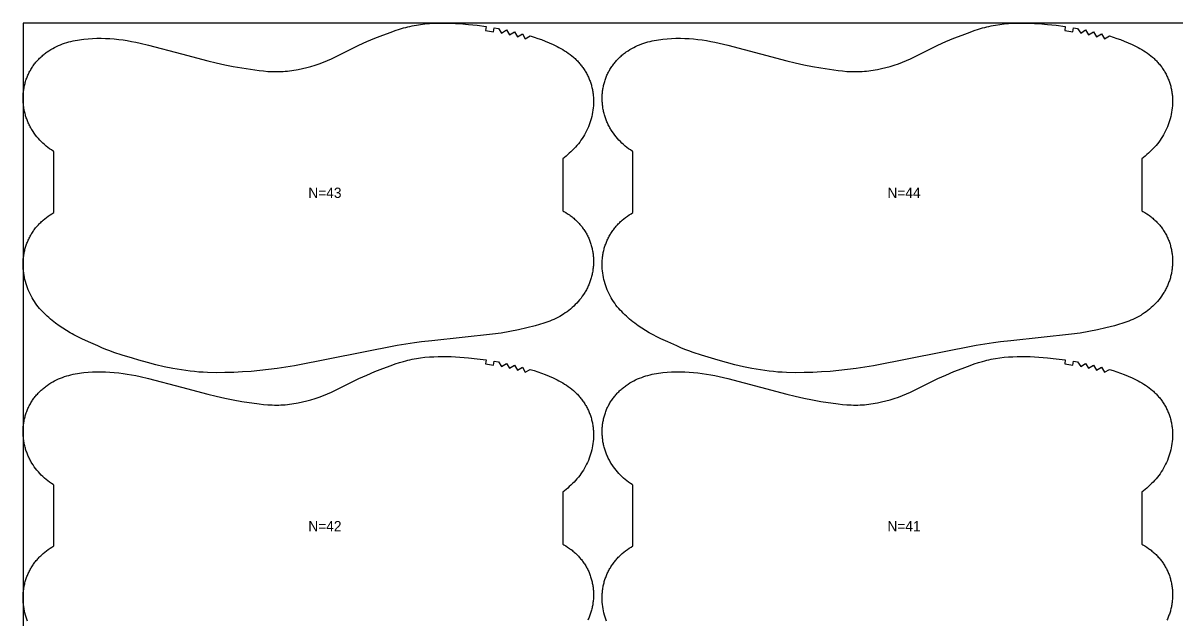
# Model space of a CAD drawing. Header units: inches. Extents: x -5 to 1965, y -82 to 1072.
# Drawn here: x -5 to 557, y 781 to 1072 of the extents above; entities that cross this region are included whole.
import ezdxf

# ---------------------------------------------------------------- set-up
doc = ezdxf.new("R2010")
doc.units = ezdxf.units.IN

msp = doc.modelspace()

# ---------------------------------------------------------------- linework, layer by layer
at = {"layer": '1'}
for points in [[(-4.9122, -82.454), (1964.873, -82.454), (1964.873, 1072.0358), (-4.9122, 1072.0358), (-4.9122, -82.454)], [(101.651, 1050.1488), (110.0611, 1048.9066), (112.176, 1048.6827), (114.2953, 1048.5102), (116.4177, 1048.4006), (117.4796, 1048.3731), (118.5418, 1048.3658), (119.604, 1048.3798), (120.6659, 1048.415), (121.7271, 1048.4712), (122.7872, 1048.5479), (123.8457, 1048.6449), (124.9023, 1048.7617), (125.9565, 1048.898), (127.008, 1049.0535), (128.0563, 1049.2278), (129.1014, 1049.4204), (131.1811, 1049.8582), (133.2461, 1050.3627), (135.2953, 1050.9296), (137.3275, 1051.5554), (139.3405, 1052.24), (141.3316, 1052.984), (143.2986, 1053.7881), (145.2402, 1054.6505), (147.1613, 1055.5593), (150.1271, 1057.0358), (158.5799, 1061.2437), (162.4522, 1062.9982), (166.3715, 1064.6461), (170.3269, 1066.2027), (174.3165, 1067.6727), (176.3247, 1068.3731), (178.3447, 1069.0372), (180.3794, 1069.6498), (181.4033, 1069.9321), (182.432, 1070.1958), (183.4659, 1070.4394), (184.5045, 1070.6632), (185.5473, 1070.8676), (186.594, 1071.0532), (188.6966, 1071.3701), (190.8084, 1071.6184), (192.9261, 1071.8028), (195.0477, 1071.9294), (197.172, 1072.0049), (199.2977, 1072.0358), (201.4235, 1072.0275), (203.5487, 1071.9808), (205.6726, 1071.8955), (207.7944, 1071.7713), (212.0302, 1071.4119), (216.2552, 1070.9347), (220.6071, 1070.3512), (220.3209, 1068.3718), (224.234, 1067.7663), (224.56, 1069.7395), (226.5314, 1069.4029), (228.1272, 1067.0782), (230.4616, 1068.6588), (231.9922, 1066.2928), (234.3692, 1067.8053), (235.8264, 1065.394), (238.2488, 1066.833), (239.6328, 1064.3784), (242.0978, 1065.7439), (243.919, 1065.1824), (245.7294, 1064.5881), (247.5265, 1063.9564), (249.3078, 1063.2824), (251.2735, 1062.4751), (253.212, 1061.6044), (254.1695, 1061.1437), (255.1186, 1060.6652), (256.0587, 1060.1684), (256.989, 1059.6526), (257.909, 1059.117), (258.8166, 1058.5605), (259.7098, 1057.9819), (260.5866, 1057.3798), (261.4448, 1056.753), (262.2823, 1056.1002), (263.097, 1055.4202), (263.4951, 1055.0695), (263.8868, 1054.7116), (264.2718, 1054.3462), (264.6498, 1053.9736), (265.0209, 1053.5938), (265.3849, 1053.207), (265.7417, 1052.8134), (266.091, 1052.4131), (266.4329, 1052.0063), (266.7671, 1051.5931), (267.0936, 1051.1736), (267.4123, 1050.7481), (267.7229, 1050.3166), (268.0254, 1049.8794), (268.3197, 1049.4366), (268.6056, 1048.9883), (268.883, 1048.5346), (269.1518, 1048.0759), (269.4119, 1047.6121), (269.6631, 1047.1435), (269.9054, 1046.6702), (270.1387, 1046.1925), (270.363, 1045.7105), (270.578, 1045.2243), (270.7839, 1044.7342), (270.9804, 1044.2404), (271.1676, 1043.7429), (271.3452, 1043.2421), (271.5133, 1042.738), (271.6718, 1042.2309), (271.8205, 1041.7209), (271.9594, 1041.2082), (272.0884, 1040.693), (272.2075, 1040.1754), (272.3165, 1039.6557), (272.4155, 1039.134), (272.5047, 1038.6105), (272.584, 1038.0854), (272.6535, 1037.5588), (272.7133, 1037.031), (272.7636, 1036.5021), (272.8043, 1035.9723), (272.8355, 1035.4418), (272.8573, 1034.9107), (272.873, 1033.8477), (272.852, 1032.7847), (272.7949, 1031.7233), (272.7021, 1030.6646), (272.5744, 1029.6098), (272.4123, 1028.5598), (272.2163, 1027.5154), (271.987, 1026.4776), (271.7249, 1025.4473), (271.4307, 1024.4254), (271.1049, 1023.4128), (270.7479, 1022.4105), (270.3599, 1021.4197), (269.941, 1020.4419), (269.4913, 1019.4782), (269.0107, 1018.5302), (268.4993, 1017.599), (267.9573, 1016.6861), (267.3845, 1015.7927), (266.7816, 1014.9199), (266.1499, 1014.0674), (265.4916, 1013.2348), (264.8087, 1012.4213), (264.103, 1011.6264), (263.3765, 1010.8497), (262.6313, 1010.0904), (261.8692, 1009.3481), (261.0921, 1008.6223), (260.3009, 1007.9123), (259.4964, 1007.2177), (258.6792, 1006.5381), (257.873, 1005.9023), (257.873, 980.5412), (258.4514, 980.2288), (259.3696, 979.6927), (260.2691, 979.1257), (261.1484, 978.5281), (261.58, 978.2179), (262.0059, 977.9), (262.4261, 977.5746), (262.8402, 977.2417), (263.248, 976.9012), (263.6495, 976.5532), (264.0444, 976.1978), (264.4325, 975.8349), (264.8136, 975.4646), (265.1875, 975.087), (265.5542, 974.7023), (265.9134, 974.3106), (266.265, 973.912), (266.6089, 973.5067), (266.9448, 973.0948), (267.2727, 972.6766), (267.5923, 972.252), (267.9036, 971.8213), (268.2064, 971.3847), (268.5004, 970.9422), (268.7857, 970.4939), (269.0619, 970.0402), (269.329, 969.581), (269.5868, 969.1165), (269.8351, 968.647), (270.074, 968.1725), (270.3033, 967.6933), (270.5231, 967.2096), (270.7333, 966.7217), (270.9338, 966.2296), (271.1246, 965.7336), (271.3057, 965.234), (271.4771, 964.731), (271.6387, 964.2246), (271.7904, 963.7152), (271.9323, 963.203), (272.0642, 962.6882), (272.1862, 962.1709), (272.2982, 961.6514), (272.4002, 961.1299), (272.4922, 960.6066), (272.5741, 960.0816), (272.6461, 959.5553), (272.708, 959.0276), (272.7601, 958.4989), (272.8023, 957.9693), (272.8346, 957.4389), (272.8572, 956.908), (272.87, 956.3767), (272.873, 955.8452), (272.8663, 955.3137), (272.85, 954.7824), (272.8241, 954.2514), (272.7885, 953.721), (272.7434, 953.1912), (272.6888, 952.6624), (272.6248, 952.1345), (272.5512, 951.608), (272.4682, 951.0828), (272.3758, 950.5593), (272.2739, 950.0375), (272.1627, 949.5178), (272.0421, 949.0001), (271.9122, 948.4848), (271.7729, 947.972), (271.6243, 947.4619), (271.4663, 946.9546), (271.2991, 946.4504), (271.1227, 945.9495), (270.9369, 945.4519), (270.742, 944.958), (270.5378, 944.4678), (270.3245, 943.9816), (270.1021, 943.4994), (269.8708, 943.0214), (269.6309, 942.5476), (269.3823, 942.0782), (269.1254, 941.6132), (268.8602, 941.1528), (268.5869, 940.697), (268.0167, 939.7997), (267.4161, 938.9222), (266.7863, 938.0652), (266.1286, 937.2295), (265.4441, 936.4159), (264.7339, 935.625), (263.9988, 934.8573), (263.2397, 934.1134), (262.4575, 933.394), (261.653, 932.6995), (260.8272, 932.0306), (259.9808, 931.3879), (259.1149, 930.7718), (258.2304, 930.1824), (257.873, 929.9594), (257.3286, 929.6198), (256.4105, 929.0839), (255.4772, 928.5749), (254.5299, 928.0926), (253.5696, 927.6373), (252.5975, 927.2087), (251.6148, 926.8066), (250.6225, 926.4289), (249.6218, 926.073), (248.6139, 925.7364), (246.5811, 925.1112), (244.5334, 924.5329), (240.4175, 923.4644), (236.2764, 922.5081), (232.1083, 921.67), (227.9163, 920.9616), (223.705, 920.3848), (194.1101, 917.2493), (189.1479, 916.6619), (185.6672, 916.2499), (177.2742, 914.8901), (127.2317, 904.9726), (123.0344, 904.2982), (118.8248, 903.7011), (110.3816, 902.6983), (106.147, 902.3217), (101.9055, 902.0318), (97.6594, 901.8232), (93.4098, 901.6971), (89.158, 901.6619), (84.9079, 901.7501), (82.7848, 901.8517), (80.6641, 901.9947), (78.5468, 902.1801), (76.4338, 902.409), (74.3259, 902.6816), (72.2235, 902.9951), (68.0359, 903.7312), (63.8725, 904.5907), (59.7316, 905.5532), (55.6118, 906.6031), (51.5149, 907.7377), (48.3013, 908.6909), (43.3883, 910.2381), (39.3546, 911.5855), (37.3527, 912.2998), (35.3662, 913.053), (33.3974, 913.8506), (31.4426, 914.6836), (27.0228, 916.6619), (23.678, 918.1591), (21.7611, 919.0769), (19.871, 920.0454), (18.9387, 920.5538), (18.0154, 921.0788), (16.1959, 922.176), (14.4125, 923.3325), (12.6648, 924.5436), (10.9539, 925.8061), (10.0907, 926.4868), (9.2845, 927.1226), (8.4674, 927.8022), (7.6628, 928.4968), (6.8716, 929.2068), (6.0945, 929.9326), (5.3324, 930.6749), (4.5872, 931.4342), (3.8608, 932.2109), (3.1551, 933.0058), (2.4721, 933.8193), (1.8138, 934.6519), (1.1822, 935.5044), (0.5792, 936.3772), (0.0065, 937.2706), (-0.5356, 938.1835), (-1.047, 939.1147), (-1.5275, 940.0627), (-1.9773, 941.0264), (-2.3962, 942.0042), (-2.7842, 942.995), (-3.1411, 943.9973), (-3.467, 945.0099), (-3.7612, 946.0318), (-4.0232, 947.0621), (-4.2526, 948.0999), (-4.4486, 949.1443), (-4.6107, 950.1943), (-4.7384, 951.2491), (-4.8311, 952.3078), (-4.8883, 953.3692), (-4.9093, 954.4322), (-4.8936, 955.4952), (-4.8717, 956.0263), (-4.8405, 956.5568), (-4.7998, 957.0866), (-4.7496, 957.6155), (-4.6898, 958.1433), (-4.6202, 958.6699), (-4.5409, 959.195), (-4.4518, 959.7185), (-4.3528, 960.2402), (-4.2437, 960.7599), (-4.1247, 961.2775), (-3.9957, 961.7927), (-3.8568, 962.3054), (-3.708, 962.8154), (-3.5496, 963.3225), (-3.3815, 963.8266), (-3.2038, 964.3274), (-3.0167, 964.8249), (-2.8202, 965.3187), (-2.6143, 965.8088), (-2.3992, 966.295), (-2.175, 966.777), (-1.9417, 967.2547), (-1.6994, 967.728), (-1.4481, 968.1966), (-1.1881, 968.6604), (-0.9193, 969.1191), (-0.6419, 969.5728), (-0.356, 970.0211), (-0.0617, 970.4639), (0.2408, 970.9011), (0.5514, 971.3326), (0.8701, 971.7581), (1.1966, 972.1776), (1.5308, 972.5908), (1.8727, 972.9976), (2.2221, 973.3979), (2.5788, 973.7915), (2.9428, 974.1783), (3.3139, 974.5581), (3.692, 974.9307), (4.0769, 975.2961), (4.4686, 975.654), (4.8668, 976.0047), (5.6815, 976.6847), (6.519, 977.3375), (7.3771, 977.9643), (8.2539, 978.5664), (9.1471, 979.145), (10.0548, 979.7015), (10.0907, 979.7224), (10.0907, 1009.3749), (9.7333, 1009.5979), (8.8489, 1010.1873), (7.9829, 1010.8034), (7.1366, 1011.4461), (6.3107, 1012.115), (5.5062, 1012.8095), (4.724, 1013.5289), (3.9649, 1014.2728), (3.2298, 1015.0405), (2.5196, 1015.8314), (1.8352, 1016.645), (1.1774, 1017.4807), (0.5476, 1018.3377), (-0.053, 1019.2152), (-0.6232, 1020.1125), (-0.8965, 1020.5683), (-1.1617, 1021.0287), (-1.4186, 1021.4937), (-1.6671, 1021.9631), (-1.9071, 1022.4369), (-2.1384, 1022.9149), (-2.3608, 1023.3971), (-2.5741, 1023.8833), (-2.7783, 1024.3735), (-2.9732, 1024.8674), (-3.1589, 1025.365), (-3.3354, 1025.8659), (-3.5026, 1026.3701), (-3.6605, 1026.8774), (-3.8091, 1027.3875), (-3.9484, 1027.9003), (-4.0784, 1028.4156), (-4.199, 1028.9332), (-4.3102, 1029.453), (-4.4121, 1029.9748), (-4.5045, 1030.4983), (-4.5875, 1031.0235), (-4.661, 1031.55), (-4.7251, 1032.0778), (-4.7797, 1032.6067), (-4.8248, 1033.1365), (-4.8603, 1033.6669), (-4.8863, 1034.1979), (-4.9026, 1034.7292), (-4.9093, 1035.2607), (-4.9062, 1035.7922), (-4.8935, 1036.3235), (-4.8709, 1036.8544), (-4.8386, 1037.3848), (-4.7964, 1037.9144), (-4.7443, 1038.4431), (-4.6823, 1038.9708), (-4.6104, 1039.4971), (-4.5285, 1040.0221), (-4.4365, 1040.5454), (-4.3345, 1041.0669), (-4.2225, 1041.5864), (-4.1005, 1042.1037), (-3.9685, 1042.6185), (-3.8267, 1043.1307), (-3.6749, 1043.6401), (-3.5134, 1044.1464), (-3.342, 1044.6495), (-3.1609, 1045.1491), (-2.9701, 1045.6451), (-2.7696, 1046.1372), (-2.5594, 1046.6251), (-2.3396, 1047.1088), (-2.1103, 1047.588), (-1.8714, 1048.0625), (-1.6231, 1048.532), (-1.3653, 1048.9965), (-1.0982, 1049.4557), (-0.8219, 1049.9094), (-0.5367, 1050.3577), (-0.2426, 1050.8002), (0.0601, 1051.2368), (0.3714, 1051.6675), (0.691, 1052.0921), (1.0189, 1052.5103), (1.3549, 1052.9222), (1.6987, 1053.3275), (2.0503, 1053.7261), (2.4095, 1054.1178), (2.7762, 1054.5025), (3.1502, 1054.8801), (3.5313, 1055.2504), (3.9193, 1055.6133), (4.3142, 1055.9687), (4.7157, 1056.3167), (5.1236, 1056.6572), (5.5377, 1056.9901), (5.9578, 1057.3155), (6.3837, 1057.6334), (6.8153, 1057.9436), (7.6946, 1058.5412), (8.5941, 1059.1082), (9.5123, 1059.6443), (10.4476, 1060.1495), (11.3986, 1060.6235), (12.364, 1061.0669), (13.3427, 1061.4801), (14.3335, 1061.8637), (15.3352, 1062.2182), (16.3468, 1062.5441), (17.3669, 1062.842), (18.3945, 1063.1123), (19.4286, 1063.3557), (20.4683, 1063.5734), (21.5129, 1063.7668), (22.5619, 1063.9371), (23.6146, 1064.0857), (24.6702, 1064.2138), (26.7878, 1064.4142), (28.91, 1064.5473), (31.0346, 1064.6159), (33.1599, 1064.6215), (35.2842, 1064.5653), (37.4061, 1064.4492), (39.5246, 1064.2773), (41.6389, 1064.0544), (43.7481, 1063.785), (45.8514, 1063.4729), (47.9477, 1063.1181), (50.0358, 1062.7198), (52.1146, 1062.2771), (56.2447, 1061.2722), (72.2404, 1057.0358), (85.0138, 1053.6528), (89.1483, 1052.6622), (93.2998, 1051.7454), (97.4681, 1050.9085), (101.651, 1050.1488)], [(383.651, 1050.1488), (392.0611, 1048.9066), (394.176, 1048.6827), (396.2953, 1048.5102), (398.4177, 1048.4006), (399.4796, 1048.3731), (400.5418, 1048.3658), (401.604, 1048.3798), (402.6659, 1048.415), (403.7271, 1048.4712), (404.7872, 1048.5479), (405.8457, 1048.6449), (406.9023, 1048.7617), (407.9565, 1048.898), (409.008, 1049.0535), (410.0563, 1049.2278), (411.1014, 1049.4204), (413.1811, 1049.8582), (415.2461, 1050.3627), (417.2953, 1050.9296), (419.3275, 1051.5554), (421.3405, 1052.24), (423.3316, 1052.984), (425.2986, 1053.7881), (427.2402, 1054.6505), (429.1613, 1055.5593), (432.1271, 1057.0358), (440.5799, 1061.2437), (444.4522, 1062.9982), (448.3715, 1064.6461), (452.3269, 1066.2027), (456.3165, 1067.6727), (458.3247, 1068.3731), (460.3447, 1069.0372), (462.3794, 1069.6498), (463.4033, 1069.9321), (464.432, 1070.1958), (465.4659, 1070.4394), (466.5045, 1070.6632), (467.5473, 1070.8676), (468.594, 1071.0532), (470.6966, 1071.3701), (472.8084, 1071.6184), (474.9261, 1071.8028), (477.0477, 1071.9294), (479.172, 1072.0049), (481.2977, 1072.0358), (483.4235, 1072.0275), (485.5487, 1071.9808), (487.6726, 1071.8955), (489.7944, 1071.7713), (494.0302, 1071.4119), (498.2552, 1070.9347), (502.6071, 1070.3512), (502.3209, 1068.3718), (506.234, 1067.7663), (506.56, 1069.7395), (508.5314, 1069.4029), (510.1272, 1067.0782), (512.4616, 1068.6588), (513.9922, 1066.2928), (516.3692, 1067.8053), (517.8264, 1065.394), (520.2488, 1066.833), (521.6328, 1064.3784), (524.0978, 1065.7439), (525.919, 1065.1824), (527.7294, 1064.5881), (529.5265, 1063.9564), (531.3078, 1063.2824), (533.2735, 1062.4751), (535.212, 1061.6044), (536.1695, 1061.1437), (537.1186, 1060.6652), (538.0587, 1060.1684), (538.989, 1059.6526), (539.909, 1059.117), (540.8166, 1058.5605), (541.7098, 1057.9819), (542.5866, 1057.3798), (543.4448, 1056.753), (544.2823, 1056.1002), (545.097, 1055.4202), (545.4951, 1055.0695), (545.8868, 1054.7116), (546.2718, 1054.3462), (546.6498, 1053.9736), (547.0209, 1053.5938), (547.3849, 1053.207), (547.7417, 1052.8134), (548.091, 1052.4131), (548.4329, 1052.0063), (548.7671, 1051.5931), (549.0936, 1051.1736), (549.4123, 1050.7481), (549.7229, 1050.3166), (550.0254, 1049.8794), (550.3197, 1049.4366), (550.6056, 1048.9883), (550.883, 1048.5346), (551.1518, 1048.0759), (551.4119, 1047.6121), (551.6631, 1047.1435), (551.9054, 1046.6702), (552.1387, 1046.1925), (552.363, 1045.7105), (552.578, 1045.2243), (552.7839, 1044.7342), (552.9804, 1044.2404), (553.1676, 1043.7429), (553.3452, 1043.2421), (553.5133, 1042.738), (553.6718, 1042.2309), (553.8205, 1041.7209), (553.9594, 1041.2082), (554.0884, 1040.693), (554.2075, 1040.1754), (554.3165, 1039.6557), (554.4155, 1039.134), (554.5047, 1038.6105), (554.584, 1038.0854), (554.6535, 1037.5588), (554.7133, 1037.031), (554.7636, 1036.5021), (554.8043, 1035.9723), (554.8355, 1035.4418), (554.8573, 1034.9107), (554.873, 1033.8477), (554.852, 1032.7847), (554.7949, 1031.7233), (554.7021, 1030.6646), (554.5744, 1029.6098), (554.4123, 1028.5598), (554.2163, 1027.5154), (553.987, 1026.4776), (553.7249, 1025.4473), (553.4307, 1024.4254), (553.1049, 1023.4128), (552.7479, 1022.4105), (552.3599, 1021.4197), (551.941, 1020.4419), (551.4913, 1019.4782), (551.0107, 1018.5302), (550.4993, 1017.599), (549.9573, 1016.6861), (549.3845, 1015.7927), (548.7816, 1014.9199), (548.1499, 1014.0674), (547.4916, 1013.2348), (546.8087, 1012.4213), (546.103, 1011.6264), (545.3765, 1010.8497), (544.6313, 1010.0904), (543.8692, 1009.3481), (543.0921, 1008.6223), (542.3009, 1007.9123), (541.4964, 1007.2177), (540.6792, 1006.5381), (539.873, 1005.9023), (539.873, 980.5412), (540.4514, 980.2288), (541.3696, 979.6927), (542.2691, 979.1257), (543.1484, 978.5281), (543.58, 978.2179), (544.0059, 977.9), (544.4261, 977.5746), (544.8402, 977.2417), (545.248, 976.9012), (545.6495, 976.5532), (546.0444, 976.1978), (546.4325, 975.8349), (546.8136, 975.4646), (547.1875, 975.087), (547.5542, 974.7023), (547.9134, 974.3106), (548.265, 973.912), (548.6089, 973.5067), (548.9448, 973.0948), (549.2727, 972.6766), (549.5923, 972.252), (549.9036, 971.8213), (550.2064, 971.3847), (550.5004, 970.9422), (550.7857, 970.4939), (551.0619, 970.0402), (551.329, 969.581), (551.5868, 969.1165), (551.8351, 968.647), (552.074, 968.1725), (552.3033, 967.6933), (552.5231, 967.2096), (552.7333, 966.7217), (552.9338, 966.2296), (553.1246, 965.7336), (553.3057, 965.234), (553.4771, 964.731), (553.6387, 964.2246), (553.7904, 963.7152), (553.9323, 963.203), (554.0642, 962.6882), (554.1862, 962.1709), (554.2982, 961.6514), (554.4002, 961.1299), (554.4922, 960.6066), (554.5741, 960.0816), (554.6461, 959.5553), (554.708, 959.0276), (554.7601, 958.4989), (554.8023, 957.9693), (554.8346, 957.4389), (554.8572, 956.908), (554.87, 956.3767), (554.873, 955.8452), (554.8663, 955.3137), (554.85, 954.7824), (554.8241, 954.2514), (554.7885, 953.721), (554.7434, 953.1912), (554.6888, 952.6624), (554.6248, 952.1345), (554.5512, 951.608), (554.4682, 951.0828), (554.3758, 950.5593), (554.2739, 950.0375), (554.1627, 949.5178), (554.0421, 949.0001), (553.9122, 948.4848), (553.7729, 947.972), (553.6243, 947.4619), (553.4663, 946.9546), (553.2991, 946.4504), (553.1227, 945.9495), (552.9369, 945.4519), (552.742, 944.958), (552.5378, 944.4678), (552.3245, 943.9816), (552.1021, 943.4994), (551.8708, 943.0214), (551.6309, 942.5476), (551.3823, 942.0782), (551.1254, 941.6132), (550.8602, 941.1528), (550.5869, 940.697), (550.0167, 939.7997), (549.4161, 938.9222), (548.7863, 938.0652), (548.1286, 937.2295), (547.4441, 936.4159), (546.7339, 935.625), (545.9988, 934.8573), (545.2397, 934.1134), (544.4575, 933.394), (543.653, 932.6995), (542.8272, 932.0306), (541.9808, 931.3879), (541.1149, 930.7718), (540.2304, 930.1824), (539.873, 929.9594), (539.3286, 929.6198), (538.4105, 929.0839), (537.4772, 928.5749), (536.5299, 928.0926), (535.5696, 927.6373), (534.5975, 927.2087), (533.6148, 926.8066), (532.6225, 926.4289), (531.6218, 926.073), (530.6139, 925.7364), (528.5811, 925.1112), (526.5334, 924.5329), (522.4175, 923.4644), (518.2764, 922.5081), (514.1083, 921.67), (509.9163, 920.9616), (505.705, 920.3848), (476.1101, 917.2493), (471.1479, 916.6619), (467.6672, 916.2499), (459.2742, 914.8901), (409.2317, 904.9726), (405.0344, 904.2982), (400.8248, 903.7011), (392.3816, 902.6983), (388.147, 902.3217), (383.9055, 902.0318), (379.6594, 901.8232), (375.4098, 901.6971), (371.158, 901.6619), (366.9079, 901.7501), (364.7848, 901.8517), (362.6641, 901.9947), (360.5468, 902.1801), (358.4338, 902.409), (356.3259, 902.6816), (354.2235, 902.9951), (350.0359, 903.7312), (345.8725, 904.5907), (341.7316, 905.5532), (337.6118, 906.6031), (333.5149, 907.7377), (330.3013, 908.6909), (325.3883, 910.2381), (321.3546, 911.5855), (319.3527, 912.2998), (317.3662, 913.053), (315.3974, 913.8506), (313.4426, 914.6836), (309.0228, 916.6619), (305.678, 918.1591), (303.7611, 919.0769), (301.871, 920.0454), (300.9387, 920.5538), (300.0154, 921.0788), (298.1959, 922.176), (296.4125, 923.3325), (294.6648, 924.5436), (292.9539, 925.8061), (292.0907, 926.4868), (291.2845, 927.1226), (290.4674, 927.8022), (289.6628, 928.4968), (288.8716, 929.2068), (288.0945, 929.9326), (287.3324, 930.6749), (286.5872, 931.4342), (285.8608, 932.2109), (285.1551, 933.0058), (284.4721, 933.8193), (283.8138, 934.6519), (283.1822, 935.5044), (282.5792, 936.3772), (282.0065, 937.2706), (281.4644, 938.1835), (280.953, 939.1147), (280.4725, 940.0627), (280.0227, 941.0264), (279.6038, 942.0042), (279.2158, 942.995), (278.8589, 943.9973), (278.533, 945.0099), (278.2388, 946.0318), (277.9768, 947.0621), (277.7474, 948.0999), (277.5514, 949.1443), (277.3893, 950.1943), (277.2616, 951.2491), (277.1689, 952.3078), (277.1117, 953.3692), (277.0907, 954.4322), (277.1064, 955.4952), (277.1283, 956.0263), (277.1595, 956.5568), (277.2002, 957.0866), (277.2504, 957.6155), (277.3102, 958.1433), (277.3798, 958.6699), (277.4591, 959.195), (277.5482, 959.7185), (277.6472, 960.2402), (277.7563, 960.7599), (277.8753, 961.2775), (278.0043, 961.7927), (278.1432, 962.3054), (278.292, 962.8154), (278.4504, 963.3225), (278.6185, 963.8266), (278.7962, 964.3274), (278.9833, 964.8249), (279.1798, 965.3187), (279.3857, 965.8088), (279.6008, 966.295), (279.825, 966.777), (280.0583, 967.2547), (280.3006, 967.728), (280.5519, 968.1966), (280.8119, 968.6604), (281.0807, 969.1191), (281.3581, 969.5728), (281.644, 970.0211), (281.9383, 970.4639), (282.2408, 970.9011), (282.5514, 971.3326), (282.8701, 971.7581), (283.1966, 972.1776), (283.5308, 972.5908), (283.8727, 972.9976), (284.2221, 973.3979), (284.5788, 973.7915), (284.9428, 974.1783), (285.3139, 974.5581), (285.692, 974.9307), (286.0769, 975.2961), (286.4686, 975.654), (286.8668, 976.0047), (287.6815, 976.6847), (288.519, 977.3375), (289.3771, 977.9643), (290.2539, 978.5664), (291.1471, 979.145), (292.0548, 979.7015), (292.0907, 979.7224), (292.0907, 1009.3749), (291.7333, 1009.5979), (290.8489, 1010.1873), (289.9829, 1010.8034), (289.1366, 1011.4461), (288.3107, 1012.115), (287.5062, 1012.8095), (286.724, 1013.5289), (285.9649, 1014.2728), (285.2298, 1015.0405), (284.5196, 1015.8314), (283.8352, 1016.645), (283.1774, 1017.4807), (282.5476, 1018.3377), (281.947, 1019.2152), (281.3768, 1020.1125), (281.1035, 1020.5683), (280.8383, 1021.0287), (280.5814, 1021.4937), (280.3329, 1021.9631), (280.0929, 1022.4369), (279.8616, 1022.9149), (279.6392, 1023.3971), (279.4259, 1023.8833), (279.2217, 1024.3735), (279.0268, 1024.8674), (278.8411, 1025.365), (278.6646, 1025.8659), (278.4974, 1026.3701), (278.3395, 1026.8774), (278.1909, 1027.3875), (278.0516, 1027.9003), (277.9216, 1028.4156), (277.801, 1028.9332), (277.6898, 1029.453), (277.5879, 1029.9748), (277.4955, 1030.4983), (277.4125, 1031.0235), (277.339, 1031.55), (277.2749, 1032.0778), (277.2203, 1032.6067), (277.1752, 1033.1365), (277.1397, 1033.6669), (277.1137, 1034.1979), (277.0974, 1034.7292), (277.0907, 1035.2607), (277.0938, 1035.7922), (277.1065, 1036.3235), (277.1291, 1036.8544), (277.1614, 1037.3848), (277.2036, 1037.9144), (277.2557, 1038.4431), (277.3177, 1038.9708), (277.3896, 1039.4971), (277.4715, 1040.0221), (277.5635, 1040.5454), (277.6655, 1041.0669), (277.7775, 1041.5864), (277.8995, 1042.1037), (278.0315, 1042.6185), (278.1733, 1043.1307), (278.3251, 1043.6401), (278.4866, 1044.1464), (278.658, 1044.6495), (278.8391, 1045.1491), (279.0299, 1045.6451), (279.2304, 1046.1372), (279.4406, 1046.6251), (279.6604, 1047.1088), (279.8897, 1047.588), (280.1286, 1048.0625), (280.3769, 1048.532), (280.6347, 1048.9965), (280.9018, 1049.4557), (281.1781, 1049.9094), (281.4633, 1050.3577), (281.7574, 1050.8002), (282.0601, 1051.2368), (282.3714, 1051.6675), (282.691, 1052.0921), (283.0189, 1052.5103), (283.3549, 1052.9222), (283.6987, 1053.3275), (284.0503, 1053.7261), (284.4095, 1054.1178), (284.7762, 1054.5025), (285.1502, 1054.8801), (285.5313, 1055.2504), (285.9193, 1055.6133), (286.3142, 1055.9687), (286.7157, 1056.3167), (287.1236, 1056.6572), (287.5377, 1056.9901), (287.9578, 1057.3155), (288.3837, 1057.6334), (288.8153, 1057.9436), (289.6946, 1058.5412), (290.5941, 1059.1082), (291.5123, 1059.6443), (292.4476, 1060.1495), (293.3986, 1060.6235), (294.364, 1061.0669), (295.3427, 1061.4801), (296.3335, 1061.8637), (297.3352, 1062.2182), (298.3468, 1062.5441), (299.3669, 1062.842), (300.3945, 1063.1123), (301.4286, 1063.3557), (302.4683, 1063.5734), (303.5129, 1063.7668), (304.5619, 1063.9371), (305.6146, 1064.0857), (306.6702, 1064.2138), (308.7878, 1064.4142), (310.91, 1064.5473), (313.0346, 1064.6159), (315.1599, 1064.6215), (317.2842, 1064.5653), (319.4061, 1064.4492), (321.5246, 1064.2773), (323.6389, 1064.0544), (325.7481, 1063.785), (327.8514, 1063.4729), (329.9477, 1063.1181), (332.0358, 1062.7198), (334.1146, 1062.2771), (338.2447, 1061.2722), (354.2404, 1057.0358), (367.0138, 1053.6528), (371.1483, 1052.6622), (375.2998, 1051.7454), (379.4681, 1050.9085), (383.651, 1050.1488)]]:
    msp.add_lwpolyline(points, close=True, dxfattribs=at)
for points in [[(-2.7842, 780.538), (-3.1411, 781.5403), (-3.467, 782.5529), (-3.7612, 783.5748), (-4.0232, 784.6051), (-4.2526, 785.6429), (-4.4486, 786.6873), (-4.6107, 787.7373), (-4.7384, 788.7921), (-4.8311, 789.8508), (-4.8883, 790.9122), (-4.9093, 791.9752), (-4.8936, 793.0382), (-4.8717, 793.5693), (-4.8405, 794.0998), (-4.7998, 794.6296), (-4.7496, 795.1585), (-4.6898, 795.6863), (-4.6202, 796.2129), (-4.5409, 796.738), (-4.4518, 797.2615), (-4.3528, 797.7832), (-4.2437, 798.3029), (-4.1247, 798.8205), (-3.9957, 799.3357), (-3.8568, 799.8484), (-3.708, 800.3584), (-3.5496, 800.8655), (-3.3815, 801.3696), (-3.2038, 801.8704), (-3.0167, 802.3679), (-2.8202, 802.8617), (-2.6143, 803.3518), (-2.3992, 803.838), (-2.175, 804.32), (-1.9417, 804.7977), (-1.6994, 805.271), (-1.4481, 805.7396), (-1.1881, 806.2034), (-0.9193, 806.6621), (-0.6419, 807.1158), (-0.356, 807.5641), (-0.0617, 808.0069), (0.2408, 808.4441), (0.5514, 808.8756), (0.8701, 809.3011), (1.1966, 809.7206), (1.5308, 810.1338), (1.8727, 810.5406), (2.2221, 810.9409), (2.5788, 811.3345), (2.9428, 811.7213), (3.3139, 812.1011), (3.692, 812.4737), (4.0769, 812.8391), (4.4686, 813.197), (4.8668, 813.5477), (5.6815, 814.2277), (6.519, 814.8805), (7.3771, 815.5073), (8.2539, 816.1094), (9.1471, 816.688), (10.0548, 817.2445), (10.0907, 817.2654), (10.0907, 846.9179), (9.7333, 847.1409), (8.8489, 847.7303), (7.9829, 848.3464), (7.1366, 848.9891), (6.3107, 849.658), (5.5062, 850.3525), (4.724, 851.0719), (3.9649, 851.8158), (3.2298, 852.5835), (2.5196, 853.3744), (1.8352, 854.188), (1.1774, 855.0237), (0.5476, 855.8807), (-0.053, 856.7582), (-0.6232, 857.6555), (-0.8965, 858.1113), (-1.1617, 858.5717), (-1.4186, 859.0367), (-1.6671, 859.5061), (-1.9071, 859.9799), (-2.1384, 860.4579), (-2.3608, 860.9401), (-2.5741, 861.4263), (-2.7783, 861.9165), (-2.9732, 862.4104), (-3.1589, 862.908), (-3.3354, 863.4089), (-3.5026, 863.9131), (-3.6605, 864.4204), (-3.8091, 864.9305), (-3.9484, 865.4433), (-4.0784, 865.9586), (-4.199, 866.4762), (-4.3102, 866.996), (-4.4121, 867.5178), (-4.5045, 868.0413), (-4.5875, 868.5665), (-4.661, 869.093), (-4.7251, 869.6208), (-4.7797, 870.1497), (-4.8248, 870.6795), (-4.8603, 871.2099), (-4.8863, 871.7409), (-4.9026, 872.2722), (-4.9093, 872.8037), (-4.9062, 873.3352), (-4.8935, 873.8665), (-4.8709, 874.3974), (-4.8386, 874.9278), (-4.7964, 875.4574), (-4.7443, 875.9861), (-4.6823, 876.5138), (-4.6104, 877.0401), (-4.5285, 877.5651), (-4.4365, 878.0884), (-4.3345, 878.6099), (-4.2225, 879.1294), (-4.1005, 879.6467), (-3.9685, 880.1615), (-3.8267, 880.6737), (-3.6749, 881.1831), (-3.5134, 881.6894), (-3.342, 882.1925), (-3.1609, 882.6921), (-2.9701, 883.1881), (-2.7696, 883.6802), (-2.5594, 884.1681), (-2.3396, 884.6518), (-2.1103, 885.131), (-1.8714, 885.6055), (-1.6231, 886.075), (-1.3653, 886.5395), (-1.0982, 886.9987), (-0.8219, 887.4524), (-0.5367, 887.9007), (-0.2426, 888.3432), (0.0601, 888.7798), (0.3714, 889.2105), (0.691, 889.6351), (1.0189, 890.0533), (1.3549, 890.4652), (1.6987, 890.8705), (2.0503, 891.2691), (2.4095, 891.6608), (2.7762, 892.0455), (3.1502, 892.4231), (3.5313, 892.7934), (3.9193, 893.1563), (4.3142, 893.5117), (4.7157, 893.8597), (5.1236, 894.2002), (5.5377, 894.5331), (5.9578, 894.8585), (6.3837, 895.1764), (6.8153, 895.4866), (7.6946, 896.0842), (8.5941, 896.6512), (9.5123, 897.1873), (10.4476, 897.6925), (11.3986, 898.1665), (12.364, 898.6099), (13.3427, 899.0231), (14.3335, 899.4067), (15.3352, 899.7612), (16.3468, 900.0871), (17.3669, 900.385), (18.3945, 900.6553), (19.4286, 900.8987), (20.4683, 901.1164), (21.5129, 901.3098), (22.5619, 901.4801), (23.6146, 901.6287), (24.6702, 901.7568), (26.7878, 901.9572), (28.91, 902.0903), (31.0346, 902.1589), (33.1599, 902.1645), (35.2842, 902.1083), (37.4061, 901.9922), (39.5246, 901.8203), (41.6389, 901.5974), (43.7481, 901.328), (45.8514, 901.0159), (47.9477, 900.6611), (50.0358, 900.2628), (52.1146, 899.8201), (56.2447, 898.8152), (72.2404, 894.5788), (85.0138, 891.1958), (89.1483, 890.2052), (93.2998, 889.2884), (97.4681, 888.4515), (101.651, 887.6918), (101.651, 887.6918), (110.0611, 886.4496), (112.176, 886.2257), (114.2953, 886.0532), (116.4177, 885.9436), (117.4796, 885.9161), (118.5418, 885.9088), (119.604, 885.9228), (120.6659, 885.958), (121.7271, 886.0142), (122.7872, 886.0909), (123.8457, 886.1879), (124.9023, 886.3047), (125.9565, 886.441), (127.008, 886.5965), (128.0563, 886.7708), (129.1014, 886.9634), (131.1811, 887.4012), (133.2461, 887.9057), (135.2953, 888.4726), (137.3275, 889.0984), (139.3405, 889.783), (141.3316, 890.527), (143.2986, 891.3311), (145.2402, 892.1935), (147.1613, 893.1023), (150.1271, 894.5788), (158.5799, 898.7867), (162.4522, 900.5412), (166.3715, 902.1891), (170.3269, 903.7457), (174.3165, 905.2157), (176.3247, 905.9161), (178.3447, 906.5802), (180.3794, 907.1928), (181.4033, 907.4751), (182.432, 907.7388), (183.4659, 907.9824), (184.5045, 908.2062), (185.5473, 908.4106), (186.594, 908.5962), (188.6966, 908.9131), (190.8084, 909.1614), (192.9261, 909.3458), (195.0477, 909.4724), (197.172, 909.5479), (199.2977, 909.5788), (201.4235, 909.5705), (203.5487, 909.5238), (205.6726, 909.4385), (207.7944, 909.3143), (212.0302, 908.9549), (216.2552, 908.4777), (220.6071, 907.8942), (220.3209, 905.9148), (224.234, 905.3093), (224.56, 907.2825), (226.5314, 906.9459), (228.1272, 904.6212), (230.4616, 906.2018), (231.9922, 903.8358), (234.3692, 905.3483), (235.8264, 902.937), (238.2488, 904.376), (239.6328, 901.9214), (242.0978, 903.2869), (243.919, 902.7254), (245.7294, 902.1311), (247.5265, 901.4994), (249.3078, 900.8254), (251.2735, 900.0181), (253.212, 899.1474), (254.1695, 898.6867), (255.1186, 898.2082), (256.0587, 897.7114), (256.989, 897.1956), (257.909, 896.66), (258.8166, 896.1035), (259.7098, 895.5249), (260.5866, 894.9228), (261.4448, 894.296), (262.2823, 893.6432), (263.097, 892.9632), (263.4951, 892.6125), (263.8868, 892.2546), (264.2718, 891.8892), (264.6498, 891.5166), (265.0209, 891.1368), (265.3849, 890.75), (265.7417, 890.3564), (266.091, 889.9561), (266.4329, 889.5493), (266.7671, 889.1361), (267.0936, 888.7166), (267.4123, 888.2911), (267.7229, 887.8596), (268.0254, 887.4224), (268.3197, 886.9796), (268.6056, 886.5313), (268.883, 886.0776), (269.1518, 885.6189), (269.4119, 885.1551), (269.6631, 884.6865), (269.9054, 884.2132), (270.1387, 883.7355), (270.363, 883.2535), (270.578, 882.7673), (270.7839, 882.2772), (270.9804, 881.7834), (271.1676, 881.2859), (271.3452, 880.7851), (271.5133, 880.281), (271.6718, 879.7739), (271.8205, 879.2639), (271.9594, 878.7512), (272.0884, 878.236), (272.2075, 877.7184), (272.3165, 877.1987), (272.4155, 876.677), (272.5047, 876.1535), (272.584, 875.6284), (272.6535, 875.1018), (272.7133, 874.574), (272.7636, 874.0451), (272.8043, 873.5153), (272.8355, 872.9848), (272.8573, 872.4537), (272.873, 871.3907), (272.852, 870.3277), (272.7949, 869.2663), (272.7021, 868.2076), (272.5744, 867.1528), (272.4123, 866.1028), (272.2163, 865.0584), (271.987, 864.0206), (271.7249, 862.9903), (271.4307, 861.9684), (271.1049, 860.9558), (270.7479, 859.9535), (270.3599, 858.9627), (269.941, 857.9849), (269.4913, 857.0212), (269.0107, 856.0732), (268.4993, 855.142), (267.9573, 854.2291), (267.3845, 853.3357), (266.7816, 852.4629), (266.1499, 851.6104), (265.4916, 850.7778), (264.8087, 849.9643), (264.103, 849.1694), (263.3765, 848.3927), (262.6313, 847.6334), (261.8692, 846.8911), (261.0921, 846.1653), (260.3009, 845.4553), (259.4964, 844.7607), (258.6792, 844.0811), (257.873, 843.4453), (257.873, 818.0842), (258.4514, 817.7718), (259.3696, 817.2357), (260.2691, 816.6687), (261.1484, 816.0711), (261.58, 815.7609), (262.0059, 815.443), (262.4261, 815.1176), (262.8402, 814.7847), (263.248, 814.4442), (263.6495, 814.0962), (264.0444, 813.7408), (264.4325, 813.3779), (264.8136, 813.0076), (265.1875, 812.63), (265.5542, 812.2453), (265.9134, 811.8536), (266.265, 811.455), (266.6089, 811.0497), (266.9448, 810.6378), (267.2727, 810.2196), (267.5923, 809.795), (267.9036, 809.3643), (268.2064, 808.9277), (268.5004, 808.4852), (268.7857, 808.0369), (269.0619, 807.5832), (269.329, 807.124), (269.5868, 806.6595), (269.8351, 806.19), (270.074, 805.7155), (270.3033, 805.2363), (270.5231, 804.7526), (270.7333, 804.2647), (270.9338, 803.7726), (271.1246, 803.2766), (271.3057, 802.777), (271.4771, 802.274), (271.6387, 801.7676), (271.7904, 801.2582), (271.9323, 800.746), (272.0642, 800.2312), (272.1862, 799.7139), (272.2982, 799.1944), (272.4002, 798.6729), (272.4922, 798.1496), (272.5741, 797.6246), (272.6461, 797.0983), (272.708, 796.5706), (272.7601, 796.0419), (272.8023, 795.5123), (272.8346, 794.9819), (272.8572, 794.451), (272.87, 793.9197), (272.873, 793.3882), (272.8663, 792.8567), (272.85, 792.3254), (272.8241, 791.7944), (272.7885, 791.264), (272.7434, 790.7342), (272.6888, 790.2054), (272.6248, 789.6775), (272.5512, 789.151), (272.4682, 788.6258), (272.3758, 788.1023), (272.2739, 787.5805), (272.1627, 787.0608), (272.0421, 786.5431), (271.9122, 786.0278), (271.7729, 785.515), (271.6243, 785.0049), (271.4663, 784.4976), (271.2991, 783.9934), (271.1227, 783.4925), (270.9369, 782.9949), (270.742, 782.501), (270.5378, 782.0108), (270.3245, 781.5246), (270.1021, 781.0424)], [(279.2158, 780.538), (278.8589, 781.5403), (278.533, 782.5529), (278.2388, 783.5748), (277.9768, 784.6051), (277.7474, 785.6429), (277.5514, 786.6873), (277.3893, 787.7373), (277.2616, 788.7921), (277.1689, 789.8508), (277.1117, 790.9122), (277.0907, 791.9752), (277.1064, 793.0382), (277.1283, 793.5693), (277.1595, 794.0998), (277.2002, 794.6296), (277.2504, 795.1585), (277.3102, 795.6863), (277.3798, 796.2129), (277.4591, 796.738), (277.5482, 797.2615), (277.6472, 797.7832), (277.7563, 798.3029), (277.8753, 798.8205), (278.0043, 799.3357), (278.1432, 799.8484), (278.292, 800.3584), (278.4504, 800.8655), (278.6185, 801.3696), (278.7962, 801.8704), (278.9833, 802.3679), (279.1798, 802.8617), (279.3857, 803.3518), (279.6008, 803.838), (279.825, 804.32), (280.0583, 804.7977), (280.3006, 805.271), (280.5519, 805.7396), (280.8119, 806.2034), (281.0807, 806.6621), (281.3581, 807.1158), (281.644, 807.5641), (281.9383, 808.0069), (282.2408, 808.4441), (282.5514, 808.8756), (282.8701, 809.3011), (283.1966, 809.7206), (283.5308, 810.1338), (283.8727, 810.5406), (284.2221, 810.9409), (284.5788, 811.3345), (284.9428, 811.7213), (285.3139, 812.1011), (285.692, 812.4737), (286.0769, 812.8391), (286.4686, 813.197), (286.8668, 813.5477), (287.6815, 814.2277), (288.519, 814.8805), (289.3771, 815.5073), (290.2539, 816.1094), (291.1471, 816.688), (292.0548, 817.2445), (292.0907, 817.2654), (292.0907, 846.9179), (291.7333, 847.1409), (290.8489, 847.7303), (289.9829, 848.3464), (289.1366, 848.9891), (288.3107, 849.658), (287.5062, 850.3525), (286.724, 851.0719), (285.9649, 851.8158), (285.2298, 852.5835), (284.5196, 853.3744), (283.8352, 854.188), (283.1774, 855.0237), (282.5476, 855.8807), (281.947, 856.7582), (281.3768, 857.6555), (281.1035, 858.1113), (280.8383, 858.5717), (280.5814, 859.0367), (280.3329, 859.5061), (280.0929, 859.9799), (279.8616, 860.4579), (279.6392, 860.9401), (279.4259, 861.4263), (279.2217, 861.9165), (279.0268, 862.4104), (278.8411, 862.908), (278.6646, 863.4089), (278.4974, 863.9131), (278.3395, 864.4204), (278.1909, 864.9305), (278.0516, 865.4433), (277.9216, 865.9586), (277.801, 866.4762), (277.6898, 866.996), (277.5879, 867.5178), (277.4955, 868.0413), (277.4125, 868.5665), (277.339, 869.093), (277.2749, 869.6208), (277.2203, 870.1497), (277.1752, 870.6795), (277.1397, 871.2099), (277.1137, 871.7409), (277.0974, 872.2722), (277.0907, 872.8037), (277.0938, 873.3352), (277.1065, 873.8665), (277.1291, 874.3974), (277.1614, 874.9278), (277.2036, 875.4574), (277.2557, 875.9861), (277.3177, 876.5138), (277.3896, 877.0401), (277.4715, 877.5651), (277.5635, 878.0884), (277.6655, 878.6099), (277.7775, 879.1294), (277.8995, 879.6467), (278.0315, 880.1615), (278.1733, 880.6737), (278.3251, 881.1831), (278.4866, 881.6894), (278.658, 882.1925), (278.8391, 882.6921), (279.0299, 883.1881), (279.2304, 883.6802), (279.4406, 884.1681), (279.6604, 884.6518), (279.8897, 885.131), (280.1286, 885.6055), (280.3769, 886.075), (280.6347, 886.5395), (280.9018, 886.9987), (281.1781, 887.4524), (281.4633, 887.9007), (281.7574, 888.3432), (282.0601, 888.7798), (282.3714, 889.2105), (282.691, 889.6351), (283.0189, 890.0533), (283.3549, 890.4652), (283.6987, 890.8705), (284.0503, 891.2691), (284.4095, 891.6608), (284.7762, 892.0455), (285.1502, 892.4231), (285.5313, 892.7934), (285.9193, 893.1563), (286.3142, 893.5117), (286.7157, 893.8597), (287.1236, 894.2002), (287.5377, 894.5331), (287.9578, 894.8585), (288.3837, 895.1764), (288.8153, 895.4866), (289.6946, 896.0842), (290.5941, 896.6512), (291.5123, 897.1873), (292.4476, 897.6925), (293.3986, 898.1665), (294.364, 898.6099), (295.3427, 899.0231), (296.3335, 899.4067), (297.3352, 899.7612), (298.3468, 900.0871), (299.3669, 900.385), (300.3945, 900.6553), (301.4286, 900.8987), (302.4683, 901.1164), (303.5129, 901.3098), (304.5619, 901.4801), (305.6146, 901.6287), (306.6702, 901.7568), (308.7878, 901.9572), (310.91, 902.0903), (313.0346, 902.1589), (315.1599, 902.1645), (317.2842, 902.1083), (319.4061, 901.9922), (321.5246, 901.8203), (323.6389, 901.5974), (325.7481, 901.328), (327.8514, 901.0159), (329.9477, 900.6611), (332.0358, 900.2628), (334.1146, 899.8201), (338.2447, 898.8152), (354.2404, 894.5788), (367.0138, 891.1958), (371.1483, 890.2052), (375.2998, 889.2884), (379.4681, 888.4515), (383.651, 887.6918), (383.651, 887.6918), (392.0611, 886.4496), (394.176, 886.2257), (396.2953, 886.0532), (398.4177, 885.9436), (399.4796, 885.9161), (400.5418, 885.9088), (401.604, 885.9228), (402.6659, 885.958), (403.7271, 886.0142), (404.7872, 886.0909), (405.8457, 886.1879), (406.9023, 886.3047), (407.9565, 886.441), (409.008, 886.5965), (410.0563, 886.7708), (411.1014, 886.9634), (413.1811, 887.4012), (415.2461, 887.9057), (417.2953, 888.4726), (419.3275, 889.0984), (421.3405, 889.783), (423.3316, 890.527), (425.2986, 891.3311), (427.2402, 892.1935), (429.1613, 893.1023), (432.1271, 894.5788), (440.5799, 898.7867), (444.4522, 900.5412), (448.3715, 902.1891), (452.3269, 903.7457), (456.3165, 905.2157), (458.3247, 905.9161), (460.3447, 906.5802), (462.3794, 907.1928), (463.4033, 907.4751), (464.432, 907.7388), (465.4659, 907.9824), (466.5045, 908.2062), (467.5473, 908.4106), (468.594, 908.5962), (470.6966, 908.9131), (472.8084, 909.1614), (474.9261, 909.3458), (477.0477, 909.4724), (479.172, 909.5479), (481.2977, 909.5788), (483.4235, 909.5705), (485.5487, 909.5238), (487.6726, 909.4385), (489.7944, 909.3143), (494.0302, 908.9549), (498.2552, 908.4777), (502.6071, 907.8942), (502.3209, 905.9148), (506.234, 905.3093), (506.56, 907.2825), (508.5314, 906.9459), (510.1272, 904.6212), (512.4616, 906.2018), (513.9922, 903.8358), (516.3692, 905.3483), (517.8264, 902.937), (520.2488, 904.376), (521.6328, 901.9214), (524.0978, 903.2869), (525.919, 902.7254), (527.7294, 902.1311), (529.5265, 901.4994), (531.3078, 900.8254), (533.2735, 900.0181), (535.212, 899.1474), (536.1695, 898.6867), (537.1186, 898.2082), (538.0587, 897.7114), (538.989, 897.1956), (539.909, 896.66), (540.8166, 896.1035), (541.7098, 895.5249), (542.5866, 894.9228), (543.4448, 894.296), (544.2823, 893.6432), (545.097, 892.9632), (545.4951, 892.6125), (545.8868, 892.2546), (546.2718, 891.8892), (546.6498, 891.5166), (547.0209, 891.1368), (547.3849, 890.75), (547.7417, 890.3564), (548.091, 889.9561), (548.4329, 889.5493), (548.7671, 889.1361), (549.0936, 888.7166), (549.4123, 888.2911), (549.7229, 887.8596), (550.0254, 887.4224), (550.3197, 886.9796), (550.6056, 886.5313), (550.883, 886.0776), (551.1518, 885.6189), (551.4119, 885.1551), (551.6631, 884.6865), (551.9054, 884.2132), (552.1387, 883.7355), (552.363, 883.2535), (552.578, 882.7673), (552.7839, 882.2772), (552.9804, 881.7834), (553.1676, 881.2859), (553.3452, 880.7851), (553.5133, 880.281), (553.6718, 879.7739), (553.8205, 879.2639), (553.9594, 878.7512), (554.0884, 878.236), (554.2075, 877.7184), (554.3165, 877.1987), (554.4155, 876.677), (554.5047, 876.1535), (554.584, 875.6284), (554.6535, 875.1018), (554.7133, 874.574), (554.7636, 874.0451), (554.8043, 873.5153), (554.8355, 872.9848), (554.8573, 872.4537), (554.873, 871.3907), (554.852, 870.3277), (554.7949, 869.2663), (554.7021, 868.2076), (554.5744, 867.1528), (554.4123, 866.1028), (554.2163, 865.0584), (553.987, 864.0206), (553.7249, 862.9903), (553.4307, 861.9684), (553.1049, 860.9558), (552.7479, 859.9535), (552.3599, 858.9627), (551.941, 857.9849), (551.4913, 857.0212), (551.0107, 856.0732), (550.4993, 855.142), (549.9573, 854.2291), (549.3845, 853.3357), (548.7816, 852.4629), (548.1499, 851.6104), (547.4916, 850.7778), (546.8087, 849.9643), (546.103, 849.1694), (545.3765, 848.3927), (544.6313, 847.6334), (543.8692, 846.8911), (543.0921, 846.1653), (542.3009, 845.4553), (541.4964, 844.7607), (540.6792, 844.0811), (539.873, 843.4453), (539.873, 818.0842), (540.4514, 817.7718), (541.3696, 817.2357), (542.2691, 816.6687), (543.1484, 816.0711), (543.58, 815.7609), (544.0059, 815.443), (544.4261, 815.1176), (544.8402, 814.7847), (545.248, 814.4442), (545.6495, 814.0962), (546.0444, 813.7408), (546.4325, 813.3779), (546.8136, 813.0076), (547.1875, 812.63), (547.5542, 812.2453), (547.9134, 811.8536), (548.265, 811.455), (548.6089, 811.0497), (548.9448, 810.6378), (549.2727, 810.2196), (549.5923, 809.795), (549.9036, 809.3643), (550.2064, 808.9277), (550.5004, 808.4852), (550.7857, 808.0369), (551.0619, 807.5832), (551.329, 807.124), (551.5868, 806.6595), (551.8351, 806.19), (552.074, 805.7155), (552.3033, 805.2363), (552.5231, 804.7526), (552.7333, 804.2647), (552.9338, 803.7726), (553.1246, 803.2766), (553.3057, 802.777), (553.4771, 802.274), (553.6387, 801.7676), (553.7904, 801.2582), (553.9323, 800.746), (554.0642, 800.2312), (554.1862, 799.7139), (554.2982, 799.1944), (554.4002, 798.6729), (554.4922, 798.1496), (554.5741, 797.6246), (554.6461, 797.0983), (554.708, 796.5706), (554.7601, 796.0419), (554.8023, 795.5123), (554.8346, 794.9819), (554.8572, 794.451), (554.87, 793.9197), (554.873, 793.3882), (554.8663, 792.8567), (554.85, 792.3254), (554.8241, 791.7944), (554.7885, 791.264), (554.7434, 790.7342), (554.6888, 790.2054), (554.6248, 789.6775), (554.5512, 789.151), (554.4682, 788.6258), (554.3758, 788.1023), (554.2739, 787.5805), (554.1627, 787.0608), (554.0421, 786.5431), (553.9122, 786.0278), (553.7729, 785.515), (553.6243, 785.0049), (553.4663, 784.4976), (553.2991, 783.9934), (553.1227, 783.4925), (552.9369, 782.9949), (552.742, 782.501), (552.5378, 782.0108), (552.3245, 781.5246), (552.1021, 781.0424)]]:
    msp.add_lwpolyline(points, dxfattribs=at)

# ---------------------------------------------------------------- texts
for s, p in [('N=43', (133.9819, 986.8489)), ('N=44', (415.9819, 986.8489)), ('N=42', (133.9819, 824.3919)), ('N=41', (415.9819, 824.3919))]:
    msp.add_text(s, height=5, dxfattribs=at).set_placement(p)

doc.saveas('drawing.dxf')
